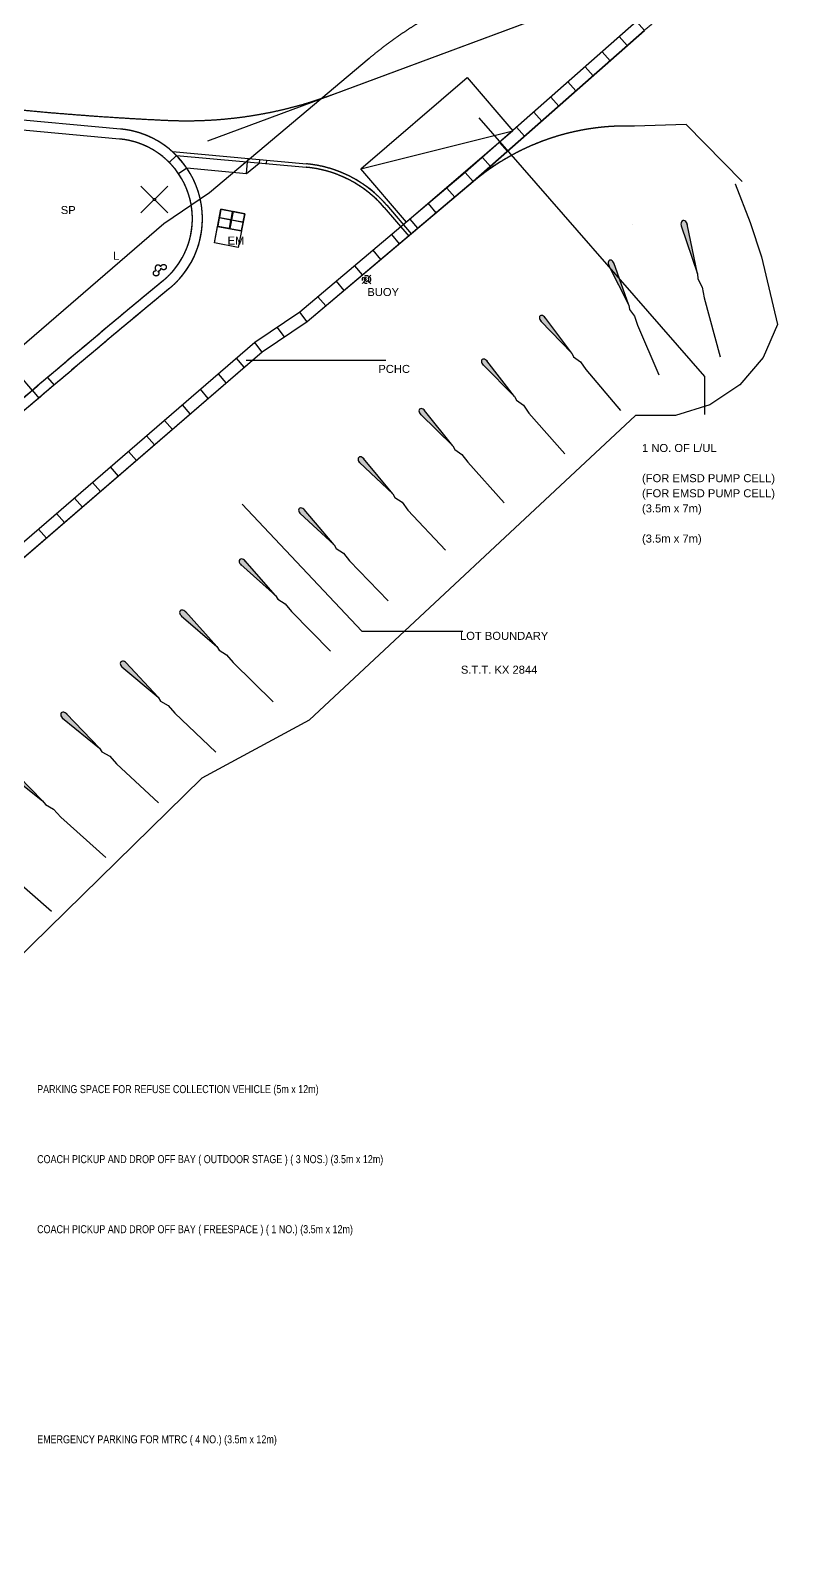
# Model space of a CAD drawing. Header units: millimetres. Extents: x 833576263 to 1668046980, y 817519639 to 1636103653.
# Drawn here: x 834394028 to 834431641, y 817804182 to 817880197 of the extents above; entities that cross this region are included whole.
import ezdxf

# ---------------------------------------------------------------- set-up
doc = ezdxf.new("R2010")
doc.units = ezdxf.units.MM
doc.header["$LTSCALE"] = 100
doc.header["$MEASUREMENT"] = 0
for name, pattern in [('C160$0$DASHED', [19.05, 12.7, -6.35]), ('C160$0$Hidden', [9.525, 6.35, -3.175]), ('R_site$0$B1_DASHED', [6.5, 1, 5, -0.5]), ('R_site$0$B1_HIDDEN', [5.5, 0, 5, -0.5])]:
    doc.linetypes.add(name, pattern=pattern)
doc.layers.get('Defpoints').update_dxf_attribs({"color": 170})
for name, color, linetype in [('C160$0$+C160', 6, 'C160$0$Hidden'), ('C160$0$EVA', 1, 'C160$0$DASHED'), ('R_site$0$AUDIT_I_160808180252-0', 4, 'Continuous'), ('R_site$0$AUDIT_I_160808180252-2', 4, 'Continuous'), ('R_site$0$AUDIT_I_160808180252-3', 4, 'Continuous'), ('R_Text for GBP from DLN$0$+TEXT PROMENADE', 7, 'Continuous'), ('R_Text for GBP from DLN$0$base plan(mm)$0$DLN040__', 7, 'Continuous'), ('T-TITL', 7, 'Continuous'), ('X-REF', 7, 'Continuous')]:
    doc.layers.add(name, color=color, linetype=linetype)
for name, color, linetype, lineweight in [('R_P_LG$0$RDA5803', 1, 'Continuous', 20), ('R_WKCD_PARK$0$000-PAV-Concrete-b', 1, 'Continuous', 25), ('R_WKCD_PARK$0$handrai l-b', 10, 'Continuous', 13)]:
    doc.layers.add(name, color=color, linetype=linetype, lineweight=lineweight)
doc.styles.add('R_Text for GBP from DLN$0$base plan(mm)$0$Standard', font='arial.ttf')
doc.styles.add('R_Text for GBP from DLN$0$base plan(mm)$0$SWIS721 LT', font='swiss.ttf')
doc.linetypes.add('R_site$0$B1_BDYWL', pattern='A,2.5,[1,B1000.shx,S=1,R=0,X=0,Y=0],2.5', length=5)
doc.dimstyles.new('R_Text for GBP from DLN$0$base plan(mm)$0$Standard', dxfattribs={"dimtxt": 0.35, "dimasz": 0.2, "dimexe": 0.2, "dimexo": 0.2, "dimgap": 0.09, "dimtad": 0, "dimtoh": 1, "dimdec": 4, "dimzin": 0, "dimdsep": 46, "dimtxsty": 'R_Text for GBP from DLN$0$base plan(mm)$0$Standard', "dimcen": 0.09, "dimadec": 0, "dimazin": 0, "dimtfac": 1, "dimtdec": 4, "dimtofl": 0, "dimtmove": 0, "dimatfit": 3, "dimfxl": 1, "dimtolj": 1, "dimtzin": 0, "dimarcsym": 0})

# ---------------------------------------------------------------- blocks, each defined once
blk = doc.blocks.new('R_site$0$SLOPE')
at = {"linetype": 'Continuous'}
h = blk.add_hatch(color=0, dxfattribs=at)
edge = h.paths.add_edge_path()
edge.add_line((3.584, 0.004), (0.306, 0.415))
edge.add_ellipse((0.3, 0.005), major_axis=(0, 0.41), ratio=0.731707, start_angle=358.84129, end_angle=551.22432)
edge.add_line((0.3, -0.404), (3.584, 0.004))
at = {"color": 0, "linetype": 'Continuous'}
for p, q in [((3.584, 0.004), (0.3, 0.416)), ((0.3, -0.404), (3.584, 0.004)), ((3.584, 0.004), (3.884, -0.136)), ((3.884, -0.136), (4.484, 0.144)), ((4.484, 0.144), (5.184, 0.004)), ((5.184, 0.004), (9.132, 0.004))]:
    blk.add_line(p, q, dxfattribs=at)
blk.add_ellipse((0.3, 0.005), major_axis=(0, 0.41), ratio=0.731707, start_param=6.120326, end_param=9.620679, dxfattribs=at)
blk = doc.blocks.new('R_site$0$11sw3b')
at = {"layer": 'R_site$0$AUDIT_I_160808180252-2', "linetype": 'R_site$0$B1_DASHED', "lineweight": 30, "flags": 128}
blk.add_lwpolyline([(834429.22928, 817872.53158), (834429.23083, 817872.52759), (834429.98171, 817870.60153), (834430.54194, 817868.88381), (834431.34177, 817865.50536), (834430.61789, 817863.85636), (834429.45884, 817862.47804), (834427.95848, 817861.482), (834426.2383, 817860.94892), (834424.25006, 817860.94891), (834407.94705, 817845.72329), (834402.58495, 817842.83898), (834387.90828, 817828.44817), (834381.11897, 817822.82533), (834376.73917, 817816.23412), (834357.95226, 817790.58201), (834352.07852, 817785.79515), (834346.92867, 817775.09389), (834338.95153, 817759.75302), (834330.92946, 817747.22924), (834329.81682, 817745.8067), (834328.54602, 817744.52347), (834327.13439, 817743.39702), (834325.60113, 817742.4427), (834323.96714, 817741.6735), (834322.25466, 817741.09989), (834320.0767, 817740.6741), (834269.71335, 817740.40188), (834219.95996, 817740.48395), (834189.16987, 817741.09307), (834167.97691, 817742.57461), (834089.23219, 817741.56247), (834063.79777, 817741.95973), (834061.99085, 817741.94133), (834060.18385, 817741.93813), (834058.37688, 817741.95015), (834056.57007, 817741.97737), (834054.76356, 817742.01979), (834052.95746, 817742.07742), (834051.15192, 817742.15024), (834049.34634, 817742.18592), (834047.55806, 817742.43774), (834045.81283, 817742.90204), (834044.13583, 817743.57215), (834042.58293, 817744.49616), (834041.03615, 817745.43039), (834039.49558, 817746.37481), (834037.71399, 817747.48453), (834017.7631, 817760.35899), (834002.14995, 817771.77972), (833988.19125, 817785.3549), (833964.23528, 817813.20932), (833941.50687, 817845.45221), (833942.15974, 817900), (833942.27443, 817909.58258), (833942.23566, 817939.85927), (833942.52609, 817969.75474), (833941.17057, 817989.34922), (833943.35888, 818000)], dxfattribs=at)
at = {"layer": 'R_site$0$AUDIT_I_160808180252-3', "linetype": 'R_site$0$B1_HIDDEN', "lineweight": 30, "flags": 128}
for points in [[(834500, 817899.51836), (834499.71389, 817899.41048), (834458.69205, 817883.77278), (834434.00523, 817874.36206), (834430.10109, 817872.87379), (834429.23083, 817872.52759), (834424.09329, 817870.48385)], [(834424.09329, 817870.48385), (834410.74188, 817859.7843), (834397.18976, 817848.92268), (834388.62003, 817840.85119), (834381.74432, 817834.27442), (834377.35981, 817830.08921), (834371.18164, 817824.01068), (834367.69395, 817819.87529), (834364.10663, 817815.39113), (834360.91789, 817811.20592)]]:
    blk.add_lwpolyline(points, dxfattribs=at)
at = {"layer": 'R_site$0$AUDIT_I_160808180252-0', "linetype": 'Continuous', "lineweight": 20}
for p, xscale, yscale, rotation in [((834426.61816, 817870.69584), 0.7723317272594529, 0.3861658636297264, 285.2549766799867), ((834422.95232, 817868.70902), 0.6816323550883344, 0.3408161775441672, 293.1990377091925), ((834419.48189, 817865.93266), 0.6803912979997082, 0.3401956489998541, 310.3229768016545), ((834416.58547, 817863.74857), 0.6851730179588258, 0.3425865089794129, 311.2300473120784), ((834413.4667, 817861.26802), 0.690173747992408, 0.345086873996204, 312.1250435005151), ((834410.42205, 817858.86158), 0.6952839830632207, 0.3476419915316104, 313.0060227127268), ((834407.45151, 817856.30691), 0.7005767265294208, 0.3502883632647104, 313.8749939970495), ((834404.48097, 817853.75224), 0.7060519783910064, 0.3530259891955032, 314.7299946790391), ((834401.51043, 817851.19756), 0.7116367352898237, 0.3558183676449119, 315.5720004990723), ((834398.53989, 817848.64289), 0.7174040005840266, 0.3587020002920133, 316.3999766185702), ((834395.56935, 817846.08822), 0.7233172725945395, 0.3616586362972697, 317.2149528803362), ((834392.59881, 817843.53355), 0.7651949189662726, 0.3825974594831363, 318.0169909132622), ((834389.77651, 817840.83064), 0.7716863775733684, 0.3858431887866842, 318.805018696874)]:
    blk.add_blockref('R_site$0$SLOPE', p, dxfattribs=dict(at, xscale=xscale, yscale=yscale, rotation=rotation))
blk = doc.blocks.new('R_site')
at = {"linetype": 'R_site$0$B1_BDYWL', "lineweight": 5, "xscale": 1000, "yscale": 1000, "zscale": 1000}
blk.add_blockref('R_site$0$11sw3b', (0, 0), dxfattribs=at)
blk = doc.blocks.new('R_WKCD_PARK')
at = {"layer": 'Defpoints'}
blk.add_lwpolyline([(834242392, 817820559, -0.510377), (834255055, 817823984), (834260246, 817819790, 0.373727), (834277287, 817820398, -0.373727), (834287905, 817820777), (834291644, 817817756), (834296232, 817823434), (834292655, 817826325, -0.414214), (834291445, 817837716), (834332502, 817888525, -0.350062), (834342367, 817890708, 0.102667), (834400842, 817875706, 0.100957), (834409137, 817876999), (834444015, 817889966, 0.332678)], format="xyb", dxfattribs=at)
at = {"layer": 'R_WKCD_PARK$0$000-PAV-Concrete-b'}
for p, q in [((834398482, 817874769), (834386895, 817875830)), ((834398528, 817875267), (834386941, 817876328)), ((834401116, 817874141), (834407818, 817873527)), ((834401315, 817873952), (834407802, 817873358)), ((834404822, 817873048), (834404875, 817873626)), ((834411696, 817871348), (834412920, 817869920)), ((834411825, 817871458), (834413049, 817870031))]:
    blk.add_line(p, q, dxfattribs=at)
at = {"layer": 'R_WKCD_PARK$0$000-PAV-Concrete-b', "flags": 128}
for points in [[(834429568, 817872653), (834426778, 817875493), (834424190, 817875410)], [(834401834, 817873322), (834404822, 817873048), (834405452, 817873569)], [(834416140, 817872638), (834407841, 817865642), (834405593, 817864125), (834384044, 817845505)]]:
    blk.add_lwpolyline(points, dxfattribs=at)
at = {"layer": 'R_WKCD_PARK$0$000-PAV-Concrete-b'}
for centre, radius, start, end in [((834398117, 817870786), 4500, 309.63039, 84.76601), ((834423752, 817863609), 11810, 87.87377, 130.12834), ((834398117, 817870786), 4000, 309.63039, 84.76601), ((834407270, 817867552), 6000, 40.61891, 84.76601), ((834407270, 817867552), 5830, 40.61891, 84.76601), ((834782185, 817407029), 598145, 129.630395, 131.874061), ((834782185, 817407029), 597645, 129.630395, 131.874061)]:
    blk.add_arc(centre, radius, start, end, dxfattribs=at)
at = {"layer": 'R_WKCD_PARK$0$handrai l-b'}
blk.add_line((834416140, 817872638), (834424689, 817880197), dxfattribs=at)
blk = doc.blocks.new('R_P_LG')
at = {"layer": 'R_P_LG$0$RDA5803'}
blk.add_lwpolyline([(834242391.5219, 817820558.6619, -0.5103769205), (834255055.265, 817823984.446), (834260246.1634, 817819789.9109, 0.3737273608), (834277287.4303, 817820398.12, -0.3737273608), (834287905.4505, 817820777.0811), (834291644.3248, 817817755.8623), (834296232.4343, 817823433.8242), (834292654.5406, 817826324.9617, -0.4142135624), (834291445.2524, 817837716.082), (834332501.9481, 817888525.3203, -0.3500615322), (834342367.296, 817890707.6257, 0.1026669828), (834400841.9485, 817875705.6383, 0.1009571042), (834409136.5159, 817876999.2329), (834444014.71, 817889966.1796, 0.3326783619)], format="xyb", dxfattribs=at)
blk = doc.blocks.new('C160$0$A$C4A6C4566')
at = {"layer": 'C160$0$+C160', "ltscale": 0.0003}
for p, q in [((834411.022, 817867.537), (834410.594, 817867.965)), ((834411.022, 817867.965), (834410.594, 817867.537))]:
    blk.add_line(p, q, dxfattribs=at)
for radius in [0.201, 0.101]:
    blk.add_circle((834410.808, 817867.751), radius, dxfattribs=at)
blk = doc.blocks.new('C160')
at = {"layer": 'C160$0$+C160'}
for p, q in [((834424.689, 817880.197), (834424.292, 817880.646)), ((834424.689, 817880.197), (834416.14, 817872.639)), ((834423.835, 817879.441), (834423.437, 817879.891)), ((834422.98, 817878.685), (834422.583, 817879.135)), ((834422.126, 817877.93), (834421.728, 817878.379)), ((834421.271, 817877.174), (834420.873, 817877.624)), ((834420.416, 817876.419), (834420.019, 817876.868)), ((834398.482, 817874.769), (834386.895, 817875.83)), ((834398.528, 817875.267), (834386.941, 817876.328)), ((834419.562, 817875.663), (834419.164, 817876.113)), ((834410.526, 817873.279), (834418.118, 817875.18)), ((834418.707, 817874.908), (834418.31, 817875.357)), ((834417.852, 817874.152), (834417.455, 817874.602)), ((834400.959, 817873.6), (834401.315, 817873.952)), ((834404.822, 817873.048), (834404.875, 817873.626)), ((834404.89, 817873.795), (834404.875, 817873.626)), ((834405.468, 817873.742), (834405.452, 817873.568)), ((834405.816, 817873.71), (834405.801, 817873.541)), ((834416.998, 817873.396), (834416.6, 817873.846)), ((834401.421, 817873.04), (834401.834, 817873.322)), ((834416.14, 817872.639), (834407.841, 817865.642)), ((834416.14, 817872.639), (834415.748, 817873.093)), ((834415.217, 817871.86), (834414.83, 817872.319)), ((834414.297, 817871.084), (834413.91, 817871.543)), ((834413.376, 817870.308), (834412.989, 817870.767)), ((834412.456, 817869.532), (834412.069, 817869.991)), ((834411.535, 817868.756), (834411.148, 817869.215)), ((834410.614, 817867.981), (834410.228, 817868.439)), ((834409.694, 817867.205), (834409.307, 817867.663)), ((834408.773, 817866.429), (834408.387, 817866.887)), ((834407.841, 817865.642), (834407.478, 817866.122)), ((834407.841, 817865.642), (834405.593, 817864.125)), ((834406.716, 817864.883), (834406.354, 817865.363)), ((834405.593, 817864.125), (834405.228, 817864.603)), ((834405.593, 817864.125), (834384.044, 817845.505)), ((834404.708, 817863.361), (834404.316, 817863.815)), ((834403.81, 817862.585), (834403.418, 817863.039)), ((834402.912, 817861.809), (834402.519, 817862.263)), ((834402.013, 817861.033), (834401.621, 817861.487)), ((834401.115, 817860.256), (834400.723, 817860.71)), ((834400.217, 817859.48), (834399.825, 817859.934)), ((834399.319, 817858.704), (834398.927, 817859.158)), ((834398.421, 817857.928), (834398.028, 817858.382)), ((834397.522, 817857.152), (834397.13, 817857.606)), ((834396.624, 817856.376), (834396.232, 817856.83)), ((834395.726, 817855.6), (834395.334, 817856.054)), ((834394.828, 817854.824), (834394.436, 817855.278))]:
    blk.add_line(p, q, dxfattribs=at)
for points in [[(834429.568, 817872.653), (834426.778, 817875.493), (834424.19, 817875.41, 0.186488), (834416.14, 817872.639), (834407.841, 817865.642), (834405.593, 817864.125), (834384.044, 817845.505, 0.069349), (834377.542, 817838.81, -0.018813), (834366.824, 817825.278, 0.040108), (834338.152, 817785.732), (834332.196, 817775.954), (834330.69, 817772.383), (834327.312, 817767.798), (834321.237, 817757.783, 0.022882), (834314.145, 817756.579), (834300.107, 817756.752), (834284.541, 817756.426), (834280.802, 817756.597), (834279.397, 817754.662), (834254.529, 817753.956), (834210.283, 817753.895)], [(834431.409, 817884.922, 0.086105), (834424.295, 817880.648), (834415.748, 817873.093), (834407.478, 817866.122), (834405.228, 817864.603), (834383.663, 817845.969, 0.069237), (834377.058, 817839.164, -0.018813), (834366.368, 817825.668, 0.040108), (834337.64, 817786.044), (834331.66, 817776.228), (834330.165, 817772.682), (834326.813, 817768.132), (834320.874, 817758.343, 0.021746), (834314.084, 817757.18), (834300.104, 817757.352), (834284.549, 817757.026), (834280.506, 817757.211), (834279.085, 817755.253), (834254.52, 817754.556), (834210.281, 817754.495)], [(834401.116, 817874.141), (834407.818, 817873.527, -0.195046), (834411.825, 817871.458), (834413.049, 817870.031)], [(834401.315, 817873.952), (834407.802, 817873.358, -0.195046), (834411.696, 817871.348), (834412.92, 817869.92)], [(834269.461, 817774.013, 0.052908), (834283.341, 817763.676, 0.142532), (834290.107, 817761.939, -0.011967), (834310.302, 817762.1, 0.267284), (834321.21, 817768.15, -0.000997), (834339.712, 817798.737, -0.040971), (834351.507, 817814.985, 0.015139), (834368.561, 817836.094, -0.047709), (834383.259, 817852.043, -0.00979), (834400.987, 817867.32, -0.00979)], [(834269.801, 817774.38, 0.052908), (834283.596, 817764.106, 0.142532), (834290.091, 817762.439, -0.011967), (834310.31, 817762.6, 0.267284), (834320.781, 817768.408, -0.000997), (834339.285, 817798.997, -0.040971), (834351.128, 817815.311, 0.015139), (834368.162, 817836.396, -0.047709), (834382.926, 817852.416, -0.00979), (834400.668, 817867.705, -0.00979)]]:
    blk.add_lwpolyline(points, format="xyb", dxfattribs=at)
at = {"layer": 'C160$0$+C160', "flags": 128}
blk.add_lwpolyline([(834402.881, 817874.673), (834444.015, 817889.966, 0.332678), (834453.167, 817904.166), (834452.857, 817908.595, -0.414214), (834460.373, 817917.24), (834479.726, 817918.593), (834479.308, 817924.579), (834384.323, 817917.939), (834384.741, 817911.953), (834394.035, 817912.603, -0.019897), (834392.514, 817910.383)], format="xyb", dxfattribs=at)
at = {"layer": 'C160$0$+C160'}
for points in [[(834416.14, 817872.639), (834424.689, 817880.197)], [(834401.834, 817873.322), (834404.822, 817873.048), (834405.452, 817873.569)], [(834400.181, 817871.78), (834399.545, 817872.417)], [(834400.252, 817871.78), (834400.888, 817872.417)], [(834400.181, 817871.709), (834399.545, 817871.073)], [(834400.252, 817871.709), (834400.888, 817871.073)], [(834394.887, 817862.857), (834395.212, 817862.476)], [(834394.126, 817862.208), (834394.451, 817861.827)]]:
    blk.add_lwpolyline(points, dxfattribs=at)
for points in [[(834418.118, 817875.18), (834412.805, 817870.623), (834410.526, 817873.279), (834415.84, 817877.837)], [(834404.729, 817871.039), (834404.404, 817869.348), (834403.218, 817869.576), (834403.543, 817871.267)], [(834404.126, 817871.155), (834403.543, 817871.267), (834403.463, 817870.854), (834404.047, 817870.742)], [(834404.729, 817871.039), (834404.146, 817871.151), (834404.066, 817870.738), (834404.65, 817870.626)], [(834404.563, 817870.174), (834404.404, 817869.348), (834403.218, 817869.576), (834403.377, 817870.402)], [(834404.043, 817870.722), (834403.46, 817870.834), (834403.38, 817870.421), (834403.964, 817870.309)], [(834404.646, 817870.606), (834404.063, 817870.718), (834403.983, 817870.305), (834404.567, 817870.193)]]:
    blk.add_lwpolyline(points, close=True, dxfattribs=at)
blk.add_lwpolyline([(834394.126, 817862.208), (834393.477, 817862.969, 0.002045), (834389.762, 817859.775), (834390.417, 817859.019, -0.002045)], format="xyb", close=True, dxfattribs=at)
blk.add_circle((834400.217, 817871.745), 0.05, dxfattribs=at)
for centre, radius, start, end in [((834440.168, 817862.283), 23.675, 111.15919, 130.82929), ((834398.117, 817870.786), 4.5, 309.63039, 84.76601), ((834398.117, 817870.786), 4, 309.63039, 84.76601), ((834400.401, 817868.323), 0.15, 24.48062, 234.72147), ((834400.401, 817868.323), 0.15, 264.48062, 354.72147)]:
    blk.add_arc(centre, radius, start, end, dxfattribs=at)
for points in [[(834400.393, 817868.163), (834400.434, 817868.127), (834400.451, 817868.068), (834400.431, 817868.013), (834400.405, 817867.943), (834400.327, 817867.907), (834400.256, 817867.933), (834400.186, 817867.959), (834400.15, 817868.038), (834400.176, 817868.108), (834400.197, 817868.163), (834400.249, 817868.196), (834400.304, 817868.196)], [(834400.545, 817868.396), (834400.555, 817868.45), (834400.598, 817868.494), (834400.655, 817868.504), (834400.729, 817868.516), (834400.799, 817868.467), (834400.812, 817868.393), (834400.824, 817868.319), (834400.774, 817868.249), (834400.701, 817868.236), (834400.643, 817868.227), (834400.588, 817868.255), (834400.56, 817868.302)]]:
    blk.add_open_spline(points, degree=3, knots=[0, 0, 0, 0, 1, 1, 1, 2, 2, 2, 3, 3, 3, 4, 4, 4, 4], dxfattribs=at)
at = {"layer": 'C160$0$EVA', "flags": 128}
blk.add_lwpolyline([(834128.317, 818030.08, -0.145844), (834116.042, 818026.421), (834088.573, 818026.421, 0.016359), (834087.2, 818026.376, 0.046979), (834021.54, 818015.826, -0.056187), (833969.364, 818008.422, 0.405705), (833955.668, 817994.334), (833955.618, 817879.824), (833955.722, 817865.438), (833956.59, 817853.63, 0.118446), (833959.114, 817845.73, 0.022563), (833976.131, 817820.318, 0.150268), (833991.721, 817808.776, 0.0852), (834018.736, 817804.167, 0.061119), (834043.876, 817807.277, -0.46092), (834055.521, 817798.987, 0.31719), (834075.122, 817775.842, 0.09515), (834184.419, 817768.828, 0.2774), (834239.09, 817811.861), (834242.392, 817820.559, -0.510377), (834255.055, 817823.984), (834260.246, 817819.79, 0.373727), (834277.287, 817820.398, -0.373727), (834287.905, 817820.777), (834291.644, 817817.756), (834296.232, 817823.434), (834292.655, 817826.325, -0.414214), (834291.445, 817837.716), (834332.502, 817888.525, -0.350062), (834342.367, 817890.708, 0.102667), (834400.842, 817875.706, 0.100957), (834409.137, 817876.999), (834444.015, 817889.966, 0.332678), (834453.167, 817904.166), (834452.857, 817908.595, -0.155717), (834454.024, 817913.381), (834445.783, 817911.703, -0.115419), (834446.872, 817908.177), (834447.182, 817903.747, -0.332678), (834441.924, 817895.59), (834407.046, 817882.623, -0.100957), (834401.121, 817881.699, -0.051411), (834372.209, 817886.047), (834379.39, 817889.501, 0.162917), (834396.595, 817906.227), (834392.123, 817910.781, -0.179073), (834376.789, 817894.908), (834366.567, 817889.991, -0.199372), (834360.364, 817889.652, -0.049629), (834334.8, 817901.625), (834322.119, 817909.179), (834319.048, 817904.024), (834323.346, 817901.465, -0.45655), (834325.501, 817889.415), (834274.553, 817826.357, -0.414214), (834263.162, 817825.148), (834259.846, 817827.828, -0.2375), (834248.727, 817852.408, -0.000008), (834248.76, 817853.209), (834242.765, 817853.459, 0.000008), (834242.732, 817852.657, 0.098884), (834244.917, 817838.726, -0.341761), (834241.931, 817829.272, 0.151594), (834236.782, 817822.688), (834233.48, 817813.99, -0.2774), (834183.667, 817774.781, -0.09515), (834076.628, 817781.65, -0.220431), (834063.432, 817792.491, -0.264689), (834064.805, 817812.539, -0.098357), (834067.029, 817814.779, 0.140841), (834072.196, 817820.936), (834089.614, 817860.11, -0.147837), (834100.578, 817872.816, -0.410901), (834111.707, 817870.393, 0.031692), (834114.287, 817866.928, 0.252242), (834125.77, 817862.431, -0.125686), (834129.746, 817861.915), (834135.114, 817859.776), (834142.622, 817855.048), (834145.562, 817859.914), (834128.702, 817870.086, -0.390962), (834117.887, 817872.026, -0.013137), (834117.027, 817873.227, -0.385183), (834118.544, 817883.988, 0.012387), (834120.815, 817885.981, 0.008404), (834123.055, 817888.118), (834117.142, 817894.113, -0.038497), (834096.207, 817877.116, 0.137723), (834084.132, 817862.548), (834066.714, 817823.373, -0.191803), (834062.187, 817818.953), (834051.762, 817814.614, -0.446391), (834035.637, 817822.309, 0.118164), (834032.365, 817828.01), (834034.386, 817830.321), (834031.649, 817832.687, -0.153015), (834020.841, 817838.946), (834021.04, 817839.146), (834020.346, 817839.938), (834020.139, 817839.748, -0.076925), (834016.885, 817845.319), (834013.267, 817848.405), (834007.454, 817841.536, -0.399413), (834008.806, 817824.317), (834007.069, 817822.176), (834011.728, 817818.395), (834015.819, 817823.438, -1.550619), (834022.422, 817810.24, -0.009421), (834018.731, 817810.167, -0.052259), (834003.179, 817811.781, -0.032796), (833993.716, 817814.435, -0.150265), (833980.961, 817823.878, -0.022565), (833964.244, 817848.84, -0.118446), (833962.574, 817854.07), (833961.721, 817865.68), (833961.618, 817879.845), (833961.668, 817994.332, -0.405705), (833969.536, 818002.425, 0.056187), (834023.043, 818010.017, -0.046979), (834087.592, 818020.389, -0.016359), (834088.573, 818020.421), (834116.042, 818020.421, 0.146696), (834131.681, 818025.11, -0.021313), (834130.797, 818030.541, -0.021313)], format="xyb", dxfattribs=at)
at = {"layer": 'Defpoints', "color": 5, "linetype": 'C160$0$Hidden'}
blk.add_lwpolyline([(834433.282, 817883.484), (834424.312, 817883.468, 0.184183), (834410.948, 817878.799), (834402.977, 817872.08), (834400.688, 817870.535), (834378.923, 817851.729, 0.06805), (834371.042, 817843.571, -0.018813), (834360.7, 817830.514, 0.040108), (834331.271, 817789.924), (834325.004, 817779.635), (834323.637, 817776.393), (834320.611, 817772.286), (834316.314, 817765.203, 0.008694), (834313.352, 817764.646), (834300.072, 817764.81), (834284.64, 817764.487), (834276.833, 817764.843), (834275.207, 817762.603), (834254.409, 817762.013), (834210.254, 817761.952)], format="xyb", dxfattribs=at)
at = {"layer": 'C160$0$+C160'}
blk.add_blockref('C160$0$A$C4A6C4566', (0, 0), dxfattribs=at)
blk = doc.blocks.new('R_Text for GBP from DLN')
at = {"layer": 'R_Text for GBP from DLN$0$+TEXT PROMENADE', "style": 'R_Text for GBP from DLN$0$base plan(mm)$0$SWIS721 LT'}
for s, p in [('PCHC', (834411404, 817863081)), ('1 NO. OF L/UL', (834424572, 817859131)), ('(FOR EMSD PUMP CELL)', (834424572, 817857622)), ('(3.5m x 7m)', (834424572, 817856114)), ('LOT BOUNDARY', (834415481, 817849743)), ('S.T.T. KX 2844', (834415527, 817848051))]:
    blk.add_text(s, height=400, dxfattribs=at).set_placement(p)
at = {"layer": 'R_Text for GBP from DLN$0$base plan(mm)$0$DLN040__', "style": 'R_Text for GBP from DLN$0$base plan(mm)$0$SWIS721 LT'}
for s, p in [('SP', (834395543, 817871022)), ('EM', (834403872, 817869494)), ('L', (834398161, 817868733)), ('BUOY', (834410854, 817866924)), ('PCHC', (834411404, 817863081)), ('1 NO. OF L/UL', (834424572, 817859131)), ('(FOR EMSD PUMP CELL)', (834424572, 817856868)), ('(3.5m x 7m)', (834424572, 817854605))]:
    blk.add_text(s, height=400, dxfattribs=at).set_placement(p)
at = {"layer": 'R_Text for GBP from DLN$0$base plan(mm)$0$DLN040__', "style": 'R_Text for GBP from DLN$0$base plan(mm)$0$SWIS721 LT', "width": 0.8}
for s, p in [('PARKING SPACE FOR REFUSE COLLECTION VEHICLE (5m x 12m)', (834394363, 817827092)), ('COACH PICKUP AND DROP OFF BAY ( OUTDOOR STAGE ) ( 3 NOS.) (3.5m x 12m)', (834394363, 817823592)), ('COACH PICKUP AND DROP OFF BAY ( FREESPACE ) ( 1 NO.) (3.5m x 12m)', (834394363, 817820092)), ('EMERGENCY PARKING FOR MTRC ( 4 NO.) (3.5m x 12m)', (834394363, 817809592))]:
    blk.add_text(s, height=400, dxfattribs=at).set_placement(p)
at = {"layer": 'R_Text for GBP from DLN$0$+TEXT PROMENADE', "color": 1}
for points, override in [([(834416418, 817875832), (834427694, 817862900), (834427694, 817860996)], {"dimasz": 0.75}), ([(834404803, 817863711), (834411777, 817863711)], {"dimasz": 0.75}), ([(834404602, 817856516), (834410585, 817850169), (834415623, 817850169)], {"dimasz": 1})]:
    blk.add_leader(points, dimstyle='R_Text for GBP from DLN$0$base plan(mm)$0$Standard', override=override, dxfattribs=at)
at = {"layer": 'R_Text for GBP from DLN$0$base plan(mm)$0$DLN040__', "color": 1}
for points in [[(834416418, 817875832), (834427694, 817862900), (834427694, 817860996)], [(834404803, 817863711), (834411777, 817863711)]]:
    blk.add_leader(points, dimstyle='R_Text for GBP from DLN$0$base plan(mm)$0$Standard', override={"dimasz": 0.75}, dxfattribs=at)

msp = doc.modelspace()

# ---------------------------------------------------------------- block references
at = {"layer": 'X-REF'}
msp.add_blockref('R_site', (0, 0), dxfattribs=at)

# ---------------------------------------------------------------- next in the draw order: block references
msp.add_blockref('R_WKCD_PARK', (0, 0), dxfattribs=at)

# ---------------------------------------------------------------- next in the draw order: block references
at = {"layer": 'X-REF', "xscale": 1000, "yscale": 1000, "zscale": 1000}
msp.add_blockref('C160', (0, 0), dxfattribs=at)

# ---------------------------------------------------------------- next in the draw order: block references
at = {"layer": 'T-TITL'}
msp.add_blockref('R_Text for GBP from DLN', (0, 0), dxfattribs=at)
at = {"layer": 'X-REF'}
for name in ['R_P_LG', 'R_Text for GBP from DLN']:
    msp.add_blockref(name, (0, 0), dxfattribs=at)

doc.saveas('drawing.dxf')
